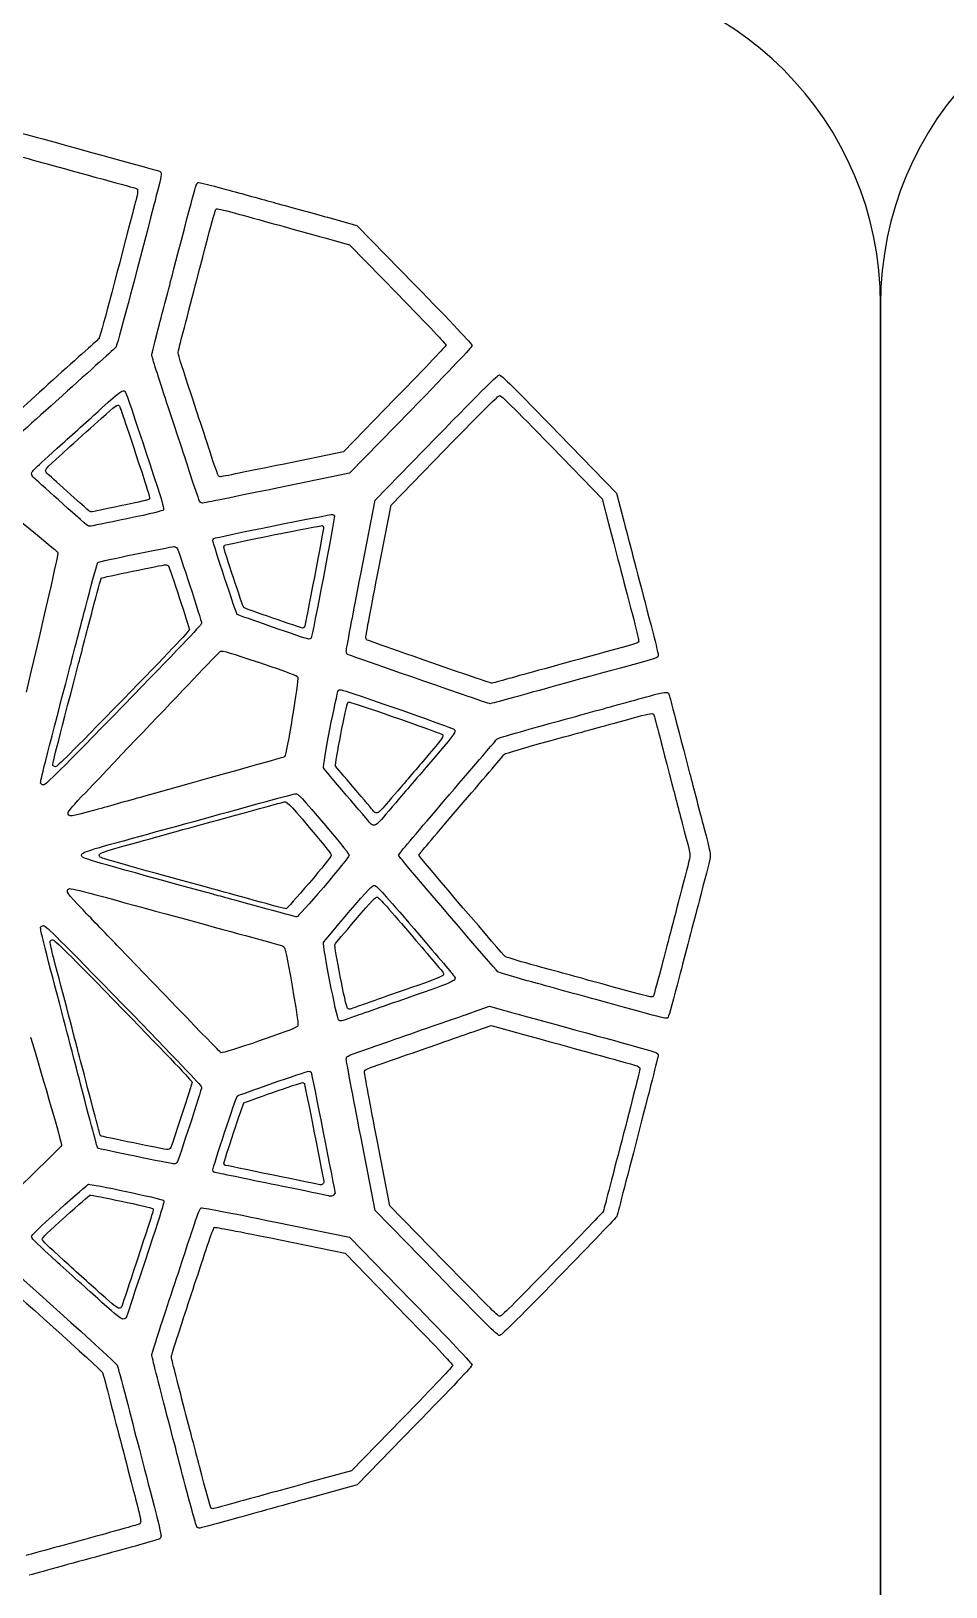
# Model space of a CAD drawing. Extents: x 0 to 3056, y 2 to 1701.
# Drawn here: x 260.9 to 528.6, y 378.7 to 834.1 of the extents above; entities that cross this region are included whole.
import ezdxf

# ---------------------------------------------------------------- set-up
doc = ezdxf.new("R2010")
doc.units = 0
doc.layers.add('K0102_Printing_Least_6', color=7, linetype='CONTINUOUS')

msp = doc.modelspace()

# ---------------------------------------------------------------- linework, layer by layer
at = {"layer": 'K0102_Printing_Least_6', "color": 4}
for points in [[(298.335893, 788.85308)], [(389.99989, 742.067081)], [(261.066793, 704.501082)], [(268.693893, 681.582083)], [(342.855791, 656.384184)], [(433.433789, 647.661084)], [(308.315792, 644.286584)], [(350.867891, 641.126084)], [(288.078893, 636.829084)], [(275.878793, 592.356085)], [(372.980791, 571.290086)], [(323.713792, 569.323086)], [(426.148889, 550.603086)], [(310.828892, 524.950087)], [(349.863791, 493.845088)], [(292.808793, 469.751088)], [(379.449791, 470.564088)], [(300.683792, 428.974089)]]:
    msp.add_lwpolyline(points, close=True, dxfattribs=at)
for points in [[(347.648891, 779.634081), (356.292891, 777.247081), (373.148891, 759.942081)], [(372.062891, 723.099082), (354.124891, 704.692082), (332.816892, 700.317082)], [(357.386791, 675.122083), (361.617791, 696.825083), (379.449791, 715.142082)], [(415.46079, 716.165082), (432.257789, 698.872083), (434.382789, 690.685083)], [(369.117891, 591.931085), (368.460891, 592.841085), (369.124891, 593.798085)], [(390.41479, 546.989086), (395.08979, 548.622086), (398.80079, 547.599086)], [(379.449791, 470.564088), (361.617791, 488.880088), (357.386791, 510.579087)], [(332.542792, 485.435088), (354.124791, 481.024088), (372.062791, 462.610088)], [(373.160791, 425.778089), (356.324791, 408.48509), (342.300791, 404.63809)]]:
    msp.add_lwpolyline(points, dxfattribs=at)
at = {"layer": 'K0102_Printing_Least_6', "color": 1}
for points in [[(346.907591, 773.604181), (354.133591, 771.608181), (368.225591, 757.141181)], [(509.507387, 754.146181), (509.507387, 98.552198)], [(509.507587, 323.605192), (509.507587, 754.146181)], [(367.317591, 726.340182), (352.321591, 710.952182), (334.507592, 707.294182)], [(362.568591, 676.399183), (366.270591, 695.387183), (381.87059, 711.412182)], [(413.37659, 712.307182), (428.071589, 697.178183), (429.930589, 690.015183)], [(374.987591, 592.048185), (374.415591, 592.840185), (374.993591, 593.672185)], [(391.39159, 541.562186), (395.52159, 543.005186), (398.80059, 542.101186)], [(381.70459, 474.047188), (365.952591, 490.227188), (362.214591, 509.397187)], [(333.831592, 480.232188), (352.785591, 476.358188), (368.539591, 460.186188)], [(369.503591, 427.838189), (354.717591, 412.65119), (342.401591, 409.27219)]]:
    msp.add_lwpolyline(points, dxfattribs=at)
for points in [[(305.792592, 747.400181)], [(398.07659, 727.436182)], [(295.544593, 697.159183)], [(317.317592, 683.027183)], [(301.110592, 677.584183)], [(353.580591, 637.533184)], [(443.187589, 633.905184)], [(326.062592, 606.056185)], [(355.827591, 573.898186)], [(300.901592, 506.667187)], [(433.767589, 509.262187)], [(346.618591, 497.017188)], [(290.803593, 470.890188)], [(369.503591, 427.838189)]]:
    msp.add_lwpolyline(points, close=True, dxfattribs=at)
for points in [[(509.507587, 754.146181), (509.507587, 807.87218), (466.257588, 851.122179), (412.53559, 851.122179)], [(606.480385, 851.122179), (552.757386, 851.122179), (509.507387, 807.87218), (509.507387, 754.146181)], [(256.120594, 797.88118), (260.218593, 796.75018), (268.802593, 794.38818), (282.050593, 790.74418)], [(282.050593, 790.74418), (287.138593, 789.34418), (291.482593, 788.14318), (291.709593, 788.07018)], [(291.709593, 788.07018), (292.278593, 787.89418), (292.234593, 786.93618), (291.548593, 784.41718)], [(291.548593, 784.41718), (291.236593, 783.26618), (290.704593, 781.24318), (290.365593, 779.918181)], [(290.365593, 779.918181), (285.530593, 761.118181), (281.032593, 744.280181), (280.796593, 744.090181)], [(309.336592, 760.966181), (314.887592, 782.23518), (314.812592, 781.96418), (315.230592, 782.09818)], [(315.230592, 782.09818), (315.455592, 782.17318), (318.306592, 781.49018), (321.568592, 780.58518)], [(321.568592, 780.58518), (324.831592, 779.681181), (330.238592, 778.188181), (333.589592, 777.271181)], [(333.589592, 777.271181), (336.940592, 776.350181), (342.932591, 774.701181), (346.907591, 773.604181)], [(305.792592, 747.400181), (306.808592, 751.289181), (308.401592, 757.393181), (309.336592, 760.966181)], [(368.225591, 757.141181), (377.489591, 747.626181), (382.31259, 742.511181), (382.31259, 742.198181)], [(303.940592, 739.821182), (303.940592, 740.102181), (304.773592, 743.511181), (305.792592, 747.400181)], [(280.796593, 744.090181), (280.633593, 743.957181), (274.561593, 738.494182), (267.308593, 731.946182)], [(307.637592, 728.129182), (305.603592, 734.279182), (303.940592, 739.543182), (303.940592, 739.821182)], [(382.31259, 742.198181), (382.31259, 741.887181), (377.195591, 736.477182), (367.317591, 726.340182)], [(267.308593, 731.946182), (260.052593, 725.399182), (253.797594, 719.799182), (253.404594, 719.500182)], [(281.387593, 720.678182), (285.749593, 724.625182), (286.232593, 724.969182), (286.697593, 724.468182)], [(286.697593, 724.468182), (286.958593, 724.188182), (288.933593, 718.339182), (294.234593, 702.155182)], [(313.417592, 710.570182), (312.268592, 714.074182), (309.668592, 721.977182), (307.637592, 728.129182)], [(381.87059, 711.412182), (394.21159, 724.087182), (397.59759, 727.436182), (398.07659, 727.436182)], [(398.07659, 727.436182), (398.55159, 727.436182), (401.74959, 724.275182), (413.37659, 712.307182)], [(272.299593, 712.476182), (275.086593, 714.983182), (279.175593, 718.675182), (281.387593, 720.678182)], [(265.168593, 705.459182), (265.168593, 706.046182), (265.318593, 706.197182), (272.299593, 712.476182)], [(315.726592, 703.902182), (315.602592, 704.065182), (314.563592, 707.066182), (313.417592, 710.570182)], [(334.507592, 707.294182), (324.713592, 705.286182), (316.530592, 703.631182), (316.324592, 703.624182)], [(265.684593, 704.545182), (265.402593, 704.770182), (265.168593, 705.182182), (265.168593, 705.459182)], [(271.360593, 699.469183), (268.524593, 702.038182), (265.970593, 704.321182), (265.684593, 704.545182)], [(294.234593, 702.155182), (295.347593, 698.758183), (295.698593, 697.411183), (295.544593, 697.159183)], [(316.324592, 703.624182), (316.118592, 703.614182), (315.847592, 703.739182), (315.726592, 703.902182)], [(278.556593, 693.374183), (278.129593, 693.350183), (277.950593, 693.500183), (271.360593, 699.469183)], [(295.544593, 697.159183), (295.393593, 696.912183), (292.960593, 696.319183), (287.124593, 695.104183)], [(287.124593, 695.104183), (282.608593, 694.165183), (278.753593, 693.387183), (278.556593, 693.374183)], [(317.549592, 683.587183), (317.981592, 683.860183), (345.752591, 689.468183), (346.066591, 689.347183)], [(346.498591, 688.901183), (346.620591, 688.578183), (341.156591, 660.057183), (340.890591, 659.612184)], [(346.066591, 689.347183), (346.239591, 689.279183), (346.431591, 689.078183), (346.498591, 688.901183)], [(429.930589, 690.015183), (431.940589, 682.260183), (434.032589, 674.226183), (436.899589, 663.290183)], [(317.317592, 683.027183), (317.317592, 683.254183), (317.420592, 683.504183), (317.549592, 683.587183)], [(323.138592, 665.352183), (322.901592, 665.595183), (317.317592, 682.549183), (317.317592, 683.027183)], [(281.459593, 673.986183), (281.661593, 674.191183), (299.451593, 677.872183), (300.272592, 677.878183)], [(300.272592, 677.878183), (300.610592, 677.882183), (300.984592, 677.750183), (301.110592, 677.584183)], [(301.110592, 677.584183), (301.441592, 677.140183), (307.244592, 659.419184), (307.238592, 658.860184)], [(358.871591, 656.745184), (358.871591, 657.114184), (360.535591, 665.959183), (362.568591, 676.399183)], [(278.919593, 664.666183), (280.230593, 669.705183), (281.372593, 673.899183), (281.459593, 673.986183)], [(340.345591, 659.375184), (339.880592, 659.375184), (323.375592, 665.108183), (323.138592, 665.352183)], [(274.629593, 648.213184), (275.675593, 652.226184), (277.609593, 659.631184), (278.919593, 664.666183)], [(436.899589, 663.290183), (437.900589, 659.459184), (438.720589, 656.051184), (438.720589, 655.714184)], [(307.238592, 658.860184), (307.235592, 658.549184), (300.507592, 651.474184), (287.954593, 638.583184)], [(340.890591, 659.612184), (340.813591, 659.484184), (340.566591, 659.375184), (340.345591, 659.375184)], [(359.137591, 655.911184), (358.990591, 656.004184), (358.871591, 656.379184), (358.871591, 656.745184)], [(388.40859, 645.649184), (368.843591, 652.439184), (359.376591, 655.757184), (359.137591, 655.911184)], [(429.100589, 652.374184), (414.53559, 648.380184), (405.48259, 645.884184), (400.72259, 644.556184)], [(438.720589, 655.714184), (438.720589, 654.965184), (439.403589, 655.201184), (429.100589, 652.374184)], [(267.300593, 619.160185), (267.170593, 619.502185), (268.369593, 624.255184), (274.629593, 648.213184)], [(395.74559, 643.226184), (395.58459, 643.213184), (392.28359, 644.306184), (388.40859, 645.649184)], [(400.72259, 644.556184), (398.14159, 643.834184), (395.90359, 643.236184), (395.74559, 643.226184)], [(287.954593, 638.583184), (272.120593, 622.319184), (268.564593, 618.779185), (268.058593, 618.779185)], [(353.580591, 637.533184), (353.851591, 637.833184), (354.518591, 637.657184), (358.998591, 636.119184)], [(349.994591, 618.979185), (349.758591, 619.410185), (353.174591, 637.082184), (353.580591, 637.533184)], [(358.998591, 636.119184), (373.874591, 630.997184), (380.99159, 628.458184), (381.27759, 628.178184)], [(430.306589, 631.181184), (432.806589, 631.867184), (436.382589, 632.859184), (438.253589, 633.383184)], [(438.253589, 633.383184), (442.074589, 634.449184), (442.997589, 634.548184), (443.187589, 633.905184)], [(443.187589, 633.905184), (443.310589, 633.501184), (444.019589, 630.784184), (448.455589, 613.777185)], [(412.74159, 626.353184), (419.90459, 628.322184), (427.809589, 630.495184), (430.306589, 631.181184)], [(381.27759, 628.178184), (381.78559, 627.679184), (381.43859, 627.165184), (377.450591, 622.517184)], [(399.47659, 622.460184), (399.60559, 622.633184), (405.57559, 624.386184), (412.74159, 626.353184)], [(377.450591, 622.517184), (375.425591, 620.160184), (371.696591, 615.799185), (369.161591, 612.829185)], [(387.40659, 608.325185), (393.91359, 615.929185), (399.34359, 622.291184), (399.47659, 622.460184)], [(268.058593, 618.779185), (267.710593, 618.779185), (267.379593, 618.945185), (267.300593, 619.160185)], [(355.454591, 612.491185), (352.552591, 615.879185), (350.093591, 618.800185), (349.994591, 618.979185)], [(361.146591, 605.779185), (360.920591, 606.082185), (358.359591, 609.104185), (355.454591, 612.491185)], [(369.161591, 612.829185), (366.629591, 609.861185), (364.112591, 606.935185), (363.570591, 606.329185)], [(448.455589, 613.777185), (449.450589, 609.963185), (451.080589, 603.720185), (452.079589, 599.907185)], [(291.831593, 596.628185), (302.494592, 599.554185), (311.111592, 601.927185), (326.062592, 606.056185)], [(326.062592, 606.056185), (330.544592, 607.297185), (334.578592, 608.368185), (335.026592, 608.443185)], [(335.026592, 608.443185), (335.836592, 608.579185), (335.860592, 608.555185), (342.342591, 600.961185)], [(363.570591, 606.329185), (362.453591, 605.084185), (361.782591, 604.930185), (361.146591, 605.779185)], [(374.993591, 593.672185), (375.313591, 594.126185), (380.89959, 600.722185), (387.40659, 608.325185)], [(342.342591, 600.961185), (347.495591, 594.926185), (348.827591, 593.224185), (348.770591, 592.763185)], [(452.079589, 599.907185), (453.763589, 593.481185), (453.875589, 592.890185), (453.640589, 591.868185)], [(281.023593, 592.417185), (280.471593, 593.465185), (280.860593, 593.617185), (291.831593, 596.628185)], [(314.308592, 582.921185), (287.068593, 590.353185), (281.230593, 592.020185), (281.023593, 592.417185)], [(348.770591, 592.763185), (348.722591, 592.424185), (346.054591, 589.098185), (342.271591, 584.675185)], [(399.66259, 563.191186), (399.15459, 563.626186), (375.714591, 591.033185), (374.987591, 592.048185)], [(453.640589, 591.868185), (453.498589, 591.260185), (452.255589, 586.454185), (450.873589, 581.190185)], [(342.271591, 584.675185), (338.741592, 580.545185), (335.704592, 577.165186), (335.527592, 577.165186)], [(326.201592, 579.647186), (321.248592, 581.013185), (315.898592, 582.487185), (314.308592, 582.921185)], [(335.527592, 577.165186), (335.351592, 577.165186), (331.154592, 578.283186), (326.201592, 579.647186)], [(355.827591, 573.898186), (360.893591, 579.831186), (361.660591, 580.637185), (362.179591, 580.576185)], [(362.179591, 580.576185), (362.643591, 580.525185), (364.716591, 578.235186), (371.717591, 570.052186)], [(450.873589, 581.190185), (449.491589, 575.923186), (447.212589, 567.199186), (445.813589, 561.799186)], [(349.862591, 566.779186), (349.975591, 566.982186), (352.658591, 570.184186), (355.827591, 573.898186)], [(371.717591, 570.052186), (376.634591, 564.299186), (380.90059, 559.286186), (381.19659, 558.908186)], [(267.320593, 563.647186), (266.800593, 565.655186), (266.439593, 567.476186), (266.519593, 567.689186)], [(266.519593, 567.689186), (266.600593, 567.905186), (266.949593, 568.077186), (267.306593, 568.077186)], [(267.306593, 568.077186), (267.829593, 568.077186), (271.545593, 564.383186), (287.977593, 547.506186)], [(353.503591, 548.056186), (353.032591, 548.445186), (349.572591, 566.244186), (349.862591, 566.779186)], [(274.472593, 536.254187), (273.904593, 538.384187), (269.078593, 556.887186), (267.320593, 563.647186)], [(407.17159, 560.905186), (403.25259, 561.983186), (399.87359, 563.011186), (399.66259, 563.191186)], [(424.570589, 556.118186), (418.91959, 557.673186), (411.08759, 559.829186), (407.17159, 560.905186)], [(445.813589, 561.799186), (444.410589, 556.396186), (443.161589, 551.842186), (443.031589, 551.671186)], [(381.19659, 558.908186), (382.25759, 557.557186), (382.38359, 557.621186), (370.095591, 553.347186)], [(443.031589, 551.671186), (442.593589, 551.098186), (444.251589, 550.700186), (424.570589, 556.118186)], [(370.095591, 553.347186), (363.924591, 551.199186), (357.852591, 549.071186), (356.604591, 548.619186)], [(287.977593, 547.506186), (301.142592, 533.987187), (308.008592, 526.759187), (308.015592, 526.433187)], [(356.604591, 548.619186), (353.992591, 547.672186), (353.973591, 547.668186), (353.503591, 548.056186)], [(398.80059, 542.101186), (402.84059, 540.982186), (427.042589, 534.329187), (432.673589, 532.787187)], [(373.774591, 535.434187), (381.19059, 538.011187), (389.12059, 540.768186), (391.39159, 541.562186)], [(276.903593, 526.928187), (275.875593, 530.895187), (274.777593, 535.091187), (274.472593, 536.254187)], [(359.384591, 530.361187), (359.881591, 530.575187), (366.359591, 532.859187), (373.774591, 535.434187)], [(358.480591, 529.270187), (358.480591, 529.847187), (358.646591, 530.043187), (359.384591, 530.361187)], [(362.214591, 509.397187), (360.161591, 519.943187), (358.480591, 528.884187), (358.480591, 529.270187)], [(432.673589, 532.787187), (438.926589, 531.075187), (439.109589, 531.006187), (439.109589, 530.323187)], [(439.109589, 530.323187), (439.109589, 530.001187), (436.707589, 520.526187), (433.767589, 509.262187)], [(281.248593, 510.695187), (281.121593, 510.829187), (280.065593, 514.778187), (276.903593, 526.928187)], [(308.015592, 526.433187), (308.015592, 525.851187), (301.992592, 507.434187), (301.647592, 506.976187)], [(323.198592, 520.349187), (323.460592, 520.620187), (339.806592, 526.284187), (340.327591, 526.284187)], [(340.327591, 526.284187), (340.554591, 526.284187), (340.806591, 526.176187), (340.890591, 526.039187)], [(340.890591, 526.039187), (340.995591, 525.863187), (346.618591, 497.378188), (346.618591, 497.017188)], [(317.369592, 502.708187), (317.369592, 503.238187), (322.932592, 520.077187), (323.198592, 520.349187)], [(300.901592, 506.667187), (300.237592, 506.670187), (281.414593, 510.530187), (281.248593, 510.695187)], [(301.647592, 506.976187), (301.521592, 506.804187), (301.183592, 506.667187), (300.901592, 506.667187)], [(433.767589, 509.262187), (430.830589, 498.002188), (428.425589, 488.705188), (428.425589, 488.609188)], [(317.583592, 502.144187), (317.466592, 502.221187), (317.369592, 502.474187), (317.369592, 502.708187)], [(331.362592, 499.248188), (323.901592, 500.767187), (317.702592, 502.072187), (317.583592, 502.144187)], [(345.419591, 496.365188), (345.151591, 496.432188), (338.824592, 497.730188), (331.362592, 499.248188)], [(346.263591, 496.611188), (346.058591, 496.400188), (345.704591, 496.298188), (345.419591, 496.365188)], [(346.618591, 497.017188), (346.618591, 496.992188), (346.458591, 496.809188), (346.263591, 496.611188)], [(271.009593, 487.115188), (274.758593, 490.491188), (277.966593, 493.287188), (278.143593, 493.326188)], [(278.143593, 493.326188), (278.755593, 493.470188), (296.107593, 489.787188), (296.454593, 489.440188)], [(296.454593, 489.440188), (296.833593, 489.064188), (297.283593, 490.534188), (290.803593, 470.890188)], [(428.425589, 488.609188), (428.425589, 488.509188), (421.730589, 481.552188), (413.55259, 473.146188)], [(264.199593, 480.440188), (264.199593, 480.849188), (265.833593, 482.450188), (271.009593, 487.115188)], [(312.565592, 478.715188), (313.456592, 481.432188), (314.342592, 483.758188), (314.534592, 483.882188)], [(314.534592, 483.882188), (314.764592, 484.033188), (321.306592, 482.794188), (333.831592, 480.232188)], [(270.573593, 474.154188), (265.738593, 478.512188), (264.199593, 480.030188), (264.199593, 480.440188)], [(306.455592, 460.162188), (308.925592, 467.647188), (311.673592, 475.998188), (312.565592, 478.715188)], [(281.463593, 464.326188), (278.981593, 466.572188), (274.080593, 470.991188), (270.573593, 474.154188)], [(398.06859, 457.865189), (397.58559, 457.865189), (394.19359, 461.219188), (381.70459, 474.047188)], [(290.803593, 470.890188), (289.065593, 465.619188), (287.552593, 461.068188), (287.447593, 460.774188)], [(413.55259, 473.146188), (401.77159, 461.040188), (398.55159, 457.865189), (398.06859, 457.865189)], [(252.587594, 467.706188), (253.023594, 467.706188), (281.591593, 442.016189), (281.829593, 441.410189)], [(286.612593, 460.243188), (286.115593, 460.247188), (284.972593, 461.154188), (281.463593, 464.326188)], [(287.447593, 460.774188), (287.306593, 460.397188), (287.064593, 460.240188), (286.612593, 460.243188)], [(301.960592, 446.045189), (301.960592, 446.323189), (303.981592, 452.673189), (306.455592, 460.162188)], [(368.539591, 460.186188), (378.913591, 449.537189), (384.29259, 443.850189), (384.29259, 443.520189)], [(305.851592, 430.645189), (303.711592, 438.837189), (301.960592, 445.767189), (301.960592, 446.045189)], [(384.29259, 443.520189), (384.29259, 443.194189), (379.233591, 437.825189), (369.503591, 427.838189)], [(281.829593, 441.410189), (281.918593, 441.182189), (282.926593, 437.394189), (284.068593, 432.994189)], [(284.068593, 432.994189), (286.357593, 424.165189), (288.472593, 416.05119), (291.248593, 405.44719)], [(310.184592, 414.01319), (309.940592, 414.96719), (307.989592, 422.453189), (305.851592, 430.645189)], [(313.566592, 401.84119), (313.327592, 402.14019), (312.122592, 406.47619), (310.184592, 414.01319)], [(291.248593, 405.44719), (292.256593, 401.60219), (293.047593, 398.17819), (293.006593, 397.83719)], [(342.401591, 409.27219), (335.629592, 407.40919), (326.558592, 404.90519), (322.243592, 403.70419)], [(314.122592, 401.50519), (313.975592, 401.49819), (313.725592, 401.64919), (313.566592, 401.84119)], [(322.243592, 403.70419), (317.927592, 402.50419), (314.273592, 401.51219), (314.122592, 401.50519)], [(292.573593, 397.01719), (292.375593, 396.90419), (286.282593, 395.19119), (279.030593, 393.20919)], [(293.006593, 397.83719), (292.965593, 397.49719), (292.770593, 397.12919), (292.573593, 397.01719)], [(279.030593, 393.20919), (271.778593, 391.22619), (262.932593, 388.79719), (259.372594, 387.80619)]]:
    msp.add_open_spline(points, degree=3, dxfattribs=at)
at = {"layer": 'K0102_Printing_Least_6', "color": 4}
for points in [[(256.738894, 804.66108), (261.550893, 803.33308), (271.628893, 800.56008), (287.183893, 796.28208)], [(287.183893, 796.28208), (293.156893, 794.63808), (298.257893, 793.22808), (298.523893, 793.14208)], [(298.523893, 793.14208), (299.191893, 792.93508), (299.140893, 791.81008), (298.335893, 788.85308)], [(298.335893, 788.85308), (297.968893, 787.50108), (297.343893, 785.12608), (296.945893, 783.57108)], [(302.707892, 764.517081), (309.347892, 789.95808), (309.257892, 789.63408), (309.757892, 789.79408)], [(309.757892, 789.79408), (310.027892, 789.88408), (313.437892, 789.06708), (317.339892, 787.98508)], [(317.339892, 787.98508), (321.242892, 786.90308), (327.710892, 785.11808), (331.718892, 784.02108)], [(296.945893, 783.57108), (291.269893, 761.497081), (285.988893, 741.728081), (285.710893, 741.505081)], [(331.718892, 784.02108), (335.726892, 782.91908), (342.894891, 780.94608), (347.648891, 779.634081)], [(298.468893, 748.290081), (299.683893, 752.942081), (301.589892, 760.243081), (302.707892, 764.517081)], [(373.148891, 759.942081), (384.23089, 748.560081), (389.99989, 742.442081), (389.99989, 742.067081)], [(296.253893, 739.224082), (296.253893, 739.560082), (297.249893, 743.638081), (298.468893, 748.290081)], [(285.710893, 741.505081), (285.519893, 741.349081), (278.390893, 734.935082), (269.874893, 727.247082)], [(300.675892, 725.239082), (298.242893, 732.595082), (296.253893, 738.892082), (296.253893, 739.224082)], [(389.99989, 742.067081), (389.99989, 741.696081), (383.87889, 735.224082), (372.062891, 723.099082)], [(379.449791, 715.142082), (393.55479, 729.630082), (397.42579, 733.458082), (397.97279, 733.458082)], [(397.97279, 733.458082), (398.51579, 733.458082), (402.17179, 729.845082), (415.46079, 716.165082)], [(281.660793, 723.825082), (287.199793, 728.837082), (287.812793, 729.274082), (288.402793, 728.638082)], [(269.874893, 727.247082), (261.355893, 719.560082), (254.011894, 712.985082), (253.550894, 712.634082)], [(288.402793, 728.638082), (288.734793, 728.282082), (291.242793, 720.856082), (297.972793, 700.306082)], [(307.589892, 704.235082), (306.214892, 708.427082), (303.105892, 717.880082), (300.675892, 725.239082)], [(270.121793, 713.411082), (273.660793, 716.595082), (278.851793, 721.282082), (281.660793, 723.825082)], [(261.066793, 704.501082), (261.066793, 705.247082), (261.257793, 705.439082), (270.121793, 713.411082)], [(261.722793, 703.341082), (261.363793, 703.626082), (261.066793, 704.149082), (261.066793, 704.501082)], [(268.929793, 696.896083), (265.328793, 700.157082), (262.085793, 703.056082), (261.722793, 703.341082)], [(310.351892, 696.259083), (310.203892, 696.454083), (308.960892, 700.044082), (307.589892, 704.235082)], [(278.066793, 689.157083), (277.523793, 689.126083), (277.296793, 689.317083), (268.929793, 696.896083)], [(297.972793, 700.306082), (299.386793, 695.993083), (299.832793, 694.282083), (299.636793, 693.962083)], [(332.816892, 700.317082), (321.101892, 697.915083), (311.312892, 695.935083), (311.066892, 695.927083)], [(251.287894, 695.808083), (252.115894, 695.378083), (268.364893, 682.090083), (268.693893, 681.582083)], [(299.636793, 693.962083), (299.445793, 693.649083), (296.355793, 692.896083), (288.945793, 691.353083)], [(311.066892, 695.927083), (310.820892, 695.915083), (310.496892, 696.064083), (310.351892, 696.259083)], [(314.406792, 685.606183), (314.933792, 685.939183), (348.781791, 692.774183), (349.164791, 692.626183)], [(349.164791, 692.626183), (349.374791, 692.544183), (349.609791, 692.298183), (349.691791, 692.083183)], [(288.945793, 691.353083), (283.210793, 690.161083), (278.316793, 689.173083), (278.066793, 689.157083)], [(349.691791, 692.083183), (349.839791, 691.689183), (343.179791, 656.927184), (342.855791, 656.384184)], [(434.382789, 690.685083), (436.679789, 681.821083), (439.070789, 672.638083), (442.347789, 660.138083)], [(314.124792, 684.923183), (314.124792, 685.200183), (314.249792, 685.505183), (314.406792, 685.606183)], [(321.218792, 663.380183), (320.929792, 663.677183), (314.124792, 684.341183), (314.124792, 684.923183)], [(268.693893, 681.582083), (268.914893, 681.237083), (267.767893, 676.118083), (259.522894, 640.630084)], [(280.414893, 678.603083), (280.652893, 678.845083), (301.644892, 683.189083), (302.613892, 683.196083)], [(302.613892, 683.196083), (303.011892, 683.200083), (303.453892, 683.044083), (303.601892, 682.849083)], [(303.601892, 682.849083), (303.992892, 682.325083), (310.839892, 661.415083), (310.832892, 660.755083)], [(277.417893, 667.606083), (278.964893, 673.552083), (280.312893, 678.501083), (280.414893, 678.603083)], [(353.160791, 652.657084), (353.160791, 653.079084), (355.062791, 663.189083), (357.386791, 675.122083)], [(272.355893, 648.192084), (273.589893, 652.927084), (275.871893, 661.665083), (277.417893, 667.606083)], [(310.832892, 660.755083), (310.828892, 660.388083), (302.890892, 652.040084), (288.078893, 636.829084)], [(342.191791, 656.095184), (341.624791, 656.095184), (321.507792, 663.083183), (321.218792, 663.380183)], [(342.855791, 656.384184), (342.761791, 656.228184), (342.460791, 656.095184), (342.191791, 656.095184)], [(442.347789, 660.138083), (443.492789, 655.759084), (444.429789, 651.864084), (444.429789, 651.478084)], [(308.315792, 644.286584), (312.469792, 648.673584), (316.090792, 652.408584), (316.357792, 652.586584)], [(316.357792, 652.586584), (316.721792, 652.828584), (319.599792, 651.992584), (327.760792, 649.262584)], [(353.464791, 651.704084), (353.296791, 651.810084), (353.160791, 652.239084), (353.160791, 652.657084)], [(386.92179, 639.974084), (364.558791, 647.735084), (353.738791, 651.528084), (353.464791, 651.704084)], [(444.429789, 651.478084), (444.429789, 650.622084), (445.210789, 650.892084), (433.433789, 647.661084)], [(263.707893, 613.911085), (263.554893, 614.314085), (264.968893, 619.923085), (272.355893, 648.192084)], [(327.760792, 649.262584), (336.591792, 646.306584), (338.725792, 645.492584), (338.955792, 644.974584)], [(433.433789, 647.661084), (416.78579, 643.095084), (406.43779, 640.243084), (400.99679, 638.724084)], [(276.993793, 611.364585), (287.302793, 622.171584), (300.861792, 636.425584), (308.315792, 644.286584)], [(338.955792, 644.974584), (339.304792, 644.181584), (335.651792, 622.048584), (335.118792, 621.728584)], [(346.480891, 618.427085), (346.191891, 618.954085), (350.371891, 640.575084), (350.867891, 641.126084)], [(350.867891, 641.126084), (351.199891, 641.493084), (352.015891, 641.278084), (357.496891, 639.396084)], [(357.496891, 639.396084), (375.695891, 633.130084), (384.40289, 630.024084), (384.75389, 629.681084)], [(395.30879, 637.204084), (395.12479, 637.189084), (391.35179, 638.439084), (386.92179, 639.974084)], [(400.99679, 638.724084), (398.04679, 637.899084), (395.48879, 637.216084), (395.30879, 637.204084)], [(432.746889, 636.942084), (435.621889, 637.731084), (439.734889, 638.872084), (441.886889, 639.474084)], [(441.886889, 639.474084), (446.281889, 640.700084), (447.343889, 640.814084), (447.562889, 640.075084)], [(447.562889, 640.075084), (447.703889, 639.610084), (448.519889, 636.485084), (453.621889, 616.923085)], [(288.078893, 636.829084), (269.394893, 617.638085), (265.199893, 613.462085), (264.601893, 613.462085)], [(412.54289, 631.388084), (420.781889, 633.653084), (429.874889, 636.153084), (432.746889, 636.942084)], [(384.75389, 629.681084), (385.37489, 629.071084), (384.94989, 628.442084), (380.07089, 622.755084)], [(397.28589, 626.911084), (397.43389, 627.110084), (404.30089, 629.126084), (412.54289, 631.388084)], [(383.40289, 610.653085), (390.88689, 619.399085), (397.13289, 626.716084), (397.28589, 626.911084)], [(335.118792, 621.728584), (334.673792, 621.460584), (334.076792, 621.293584), (293.774793, 610.041585)], [(380.07089, 622.755084), (377.593891, 619.872085), (373.031891, 614.536085), (369.929891, 610.903085)], [(353.160891, 610.489085), (349.609891, 614.634085), (346.601891, 618.208085), (346.480891, 618.427085)], [(453.621889, 616.923085), (454.765889, 612.536085), (456.640889, 605.356085), (457.789889, 600.970085)], [(264.601893, 613.462085), (264.191893, 613.462085), (263.800893, 613.657085), (263.707893, 613.911085)], [(271.732793, 605.286585), (271.714793, 605.663585), (273.298793, 607.494585), (276.993793, 611.364585)], [(327.773792, 608.071085), (332.937792, 609.501085), (337.585792, 610.735085), (338.101792, 610.821085)], [(338.101792, 610.821085), (339.035792, 610.978085), (339.062792, 610.950085), (346.531791, 602.200085)], [(360.124891, 602.278085), (359.847891, 602.649085), (356.714891, 606.345085), (353.160891, 610.489085)], [(369.929891, 610.903085), (366.832891, 607.271085), (363.753891, 603.692085), (363.089891, 602.950085)], [(369.124891, 593.798085), (369.492891, 594.321085), (375.917891, 601.907085), (383.40289, 610.653085)], [(279.141793, 605.938585), (272.524793, 604.072585), (271.785793, 604.005585), (271.732793, 605.286585)], [(293.774793, 610.041585), (289.243793, 608.776585), (282.657793, 606.929585), (279.141793, 605.938585)], [(288.332793, 597.208085), (300.617792, 600.579085), (310.546792, 603.314085), (327.773792, 608.071085)], [(346.531791, 602.200085), (352.468791, 595.247085), (354.003791, 593.286085), (353.937791, 592.755085)], [(363.089891, 602.950085), (361.722891, 601.427085), (360.902891, 601.239085), (360.124891, 602.278085)], [(275.878793, 592.356085), (275.242793, 593.564085), (275.691793, 593.739085), (288.332793, 597.208085)], [(457.789889, 600.970085), (459.726889, 593.579085), (459.855889, 592.899085), (459.585889, 591.724085)], [(314.230792, 581.415085), (282.843793, 589.978085), (276.117793, 591.899085), (275.878793, 592.356085)], [(353.937791, 592.755085), (353.882791, 592.364085), (350.808791, 588.532085), (346.449791, 583.435085)], [(397.49989, 558.739086), (396.91489, 559.239086), (369.953891, 590.763085), (369.117891, 591.931085)], [(459.585889, 591.724085), (459.421889, 591.024085), (457.992889, 585.497085), (456.402889, 579.442086)], [(276.116793, 576.823086), (271.336793, 581.764085), (270.927793, 582.383085), (272.029793, 583.038085)], [(272.029793, 583.038085), (272.352793, 583.232085), (274.716793, 582.706085), (279.875793, 581.288085)], [(346.449791, 583.435085), (342.382791, 578.677086), (338.882792, 574.782086), (338.679792, 574.782086)], [(353.730791, 575.950086), (359.867791, 583.138085), (360.796791, 584.114085), (361.425791, 584.040085)], [(361.425791, 584.040085), (361.988791, 583.978085), (364.499791, 581.204085), (372.980791, 571.290086)], [(279.875793, 581.288085), (294.278793, 577.336086), (313.257792, 572.158086), (323.713792, 569.323086)], [(327.933792, 577.642086), (322.226792, 579.216086), (316.062792, 580.915085), (314.230792, 581.415085)], [(456.402889, 579.442086), (454.812889, 573.384086), (452.191889, 563.349086), (450.582889, 557.138086)], [(286.668793, 565.885086), (283.406793, 569.275086), (278.656793, 574.198086), (276.116793, 576.823086)], [(338.679792, 574.782086), (338.476792, 574.782086), (333.640792, 576.071086), (327.933792, 577.642086)], [(346.503791, 567.325086), (346.640791, 567.571086), (349.890791, 571.450086), (353.730791, 575.950086)], [(264.617893, 567.208086), (264.027893, 569.489086), (263.617893, 571.556086), (263.707893, 571.798086)], [(263.707893, 571.798086), (263.800893, 572.044086), (264.195893, 572.239086), (264.601893, 572.239086)], [(264.601893, 572.239086), (265.195893, 572.239086), (269.414893, 568.044086), (288.074893, 548.880086)], [(372.980791, 571.290086), (378.937791, 564.321086), (384.10579, 558.247086), (384.46479, 557.790086)], [(272.738893, 536.103087), (272.093893, 538.521087), (266.613893, 559.532086), (264.617893, 567.208086)], [(316.562792, 535.028087), (316.116792, 535.293087), (315.686792, 535.739087), (286.668793, 565.885086)], [(323.713792, 569.323086), (329.545792, 567.746086), (334.551792, 566.329086), (334.834792, 566.179086)], [(334.834792, 566.179086), (335.220792, 565.973086), (335.848792, 563.043086), (337.315792, 554.563086)], [(350.914791, 544.642086), (350.343791, 545.114086), (346.152791, 566.677086), (346.503791, 567.325086)], [(384.46479, 557.790086), (385.74979, 556.153086), (385.90279, 556.231086), (371.015791, 551.052086)], [(406.13689, 556.110086), (401.62889, 557.349086), (397.74289, 558.532086), (397.49989, 558.739086)], [(426.148889, 550.603086), (419.64889, 552.392086), (410.64089, 554.872086), (406.13689, 556.110086)], [(450.582889, 557.138086), (448.968889, 550.923086), (447.531889, 545.685086), (447.382889, 545.489086)], [(337.315792, 554.563086), (338.900792, 545.387086), (339.195792, 543.122086), (338.848792, 542.674086)], [(288.074893, 548.880086), (303.023892, 533.528087), (310.820892, 525.321087), (310.828892, 524.950087)], [(371.015791, 551.052086), (363.539791, 548.450086), (356.183791, 545.872086), (354.671791, 545.325086)], [(370.472791, 540.052086), (378.867791, 542.970086), (387.84379, 546.091086), (390.41479, 546.989086)], [(398.80079, 547.599086), (403.37479, 546.333086), (430.769789, 538.802087), (437.144789, 537.056087)], [(447.382889, 545.489086), (446.878889, 544.829086), (448.785889, 544.372086), (426.148889, 550.603086)], [(338.848792, 542.674086), (338.316792, 541.990086), (317.097792, 534.711087), (316.562792, 535.028087)], [(354.671791, 545.325086), (351.507791, 544.177086), (351.484791, 544.173086), (350.914791, 544.642086)], [(260.794593, 539.589687), (266.374593, 520.801687), (269.985593, 508.146687), (269.840593, 507.869687)], [(354.183791, 534.310087), (354.746791, 534.552087), (362.078791, 537.138087), (370.472791, 540.052086)], [(275.499893, 525.513087), (274.332893, 530.017087), (273.085893, 534.782087), (272.738893, 536.103087)], [(353.160791, 533.075087), (353.160791, 533.728087), (353.347791, 533.950087), (354.183791, 534.310087)], [(357.386791, 510.579087), (355.062791, 522.517087), (353.160791, 532.638087), (353.160791, 533.075087)], [(437.144789, 537.056087), (444.222789, 535.118087), (444.429789, 535.040087), (444.429789, 534.267087)], [(444.429789, 534.267087), (444.429789, 533.903087), (441.710789, 523.177087), (438.382789, 510.427087)], [(321.246792, 522.353087), (321.566792, 522.685087), (341.539791, 529.606087), (342.175791, 529.606087)], [(342.175791, 529.606087), (342.453791, 529.606087), (342.761791, 529.474087), (342.863791, 529.306087)], [(342.863791, 529.306087), (342.992791, 529.091087), (349.863791, 494.286088), (349.863791, 493.845088)], [(280.433893, 507.079087), (280.289893, 507.231087), (279.089893, 511.716087), (275.499893, 525.513087)], [(310.828892, 524.950087), (310.828892, 524.290087), (303.988892, 503.376087), (303.597892, 502.856087)], [(314.124792, 500.798087), (314.124792, 501.446087), (320.921792, 522.021087), (321.246792, 522.353087)], [(438.382789, 510.427087), (435.058789, 497.681088), (432.335789, 487.157088), (432.335789, 487.048088)], [(269.840593, 507.869687), (269.578593, 507.371687), (254.189594, 492.380688), (253.320594, 491.777688)], [(302.749892, 502.505087), (301.996892, 502.509087), (280.621893, 506.892087), (280.433893, 507.079087)], [(303.597892, 502.856087), (303.453892, 502.661087), (303.070892, 502.505087), (302.749892, 502.505087)], [(269.191793, 489.110088), (273.664793, 493.138088), (277.492793, 496.474088), (277.703793, 496.521088)], [(277.703793, 496.521088), (278.433793, 496.692088), (299.136793, 492.298088), (299.550793, 491.884088)], [(314.386792, 500.110087), (314.242792, 500.204087), (314.124792, 500.513087), (314.124792, 500.798087)], [(331.222792, 496.571088), (322.105792, 498.427088), (314.531792, 500.021087), (314.386792, 500.110087)], [(348.398791, 493.048088), (348.070791, 493.130088), (340.339791, 494.716088), (331.222792, 496.571088)], [(299.550793, 491.884088), (300.003792, 491.435088), (300.539792, 493.189088), (292.808793, 469.751088)], [(349.429791, 493.349088), (349.179791, 493.091088), (348.746791, 492.966088), (348.398791, 493.048088)], [(349.863791, 493.845088), (349.863791, 493.814088), (349.667791, 493.591088), (349.429791, 493.349088)], [(261.066793, 481.146088), (261.066793, 481.634088), (263.015793, 483.544088), (269.191793, 489.110088)], [(308.328792, 483.708088), (309.343792, 486.802088), (310.351792, 489.450088), (310.570792, 489.591088)], [(310.570792, 489.591088), (310.832792, 489.763088), (318.281792, 488.353088), (332.542792, 485.435088)], [(301.371792, 462.583088), (304.183792, 471.106088), (307.312792, 480.614088), (308.328792, 483.708088)], [(432.335789, 487.048088), (432.335789, 486.935088), (424.757789, 479.060088), (415.49979, 469.544088)], [(268.671793, 473.646088), (262.902793, 478.845088), (261.066793, 480.657088), (261.066793, 481.146088)], [(252.597894, 473.704088), (253.097894, 473.704088), (285.859893, 444.243089), (286.132893, 443.548089)], [(281.664793, 461.919088), (278.703793, 464.599088), (272.855793, 469.872088), (268.671793, 473.646088)], [(292.808793, 469.751088), (290.734793, 463.462088), (288.929793, 458.032089), (288.804793, 457.681089)], [(397.97279, 452.247089), (397.42579, 452.247089), (393.58579, 456.044089), (379.449791, 470.564088)], [(415.49979, 469.544088), (402.16479, 455.841089), (398.51979, 452.247089), (397.97279, 452.247089)], [(287.808793, 457.048089), (287.214793, 457.052089), (285.851793, 458.134089), (281.664793, 461.919088)], [(296.253793, 446.509089), (296.253793, 446.825089), (298.554793, 454.056089), (301.371792, 462.583088)], [(372.062791, 462.610088), (383.87479, 450.485089), (389.99979, 444.009089), (389.99979, 443.634089)], [(288.804793, 457.681089), (288.636793, 457.231089), (288.347793, 457.044089), (287.808793, 457.048089)], [(300.683792, 428.974089), (298.246793, 438.302089), (296.253793, 446.192089), (296.253793, 446.509089)], [(286.132893, 443.548089), (286.234893, 443.286089), (287.390893, 438.942089), (288.699893, 433.896089)], [(389.99979, 443.634089), (389.99979, 443.263089), (384.23879, 437.149089), (373.160791, 425.778089)], [(288.699893, 433.896089), (291.324893, 423.771089), (293.749893, 414.46609), (296.933893, 402.30609)], [(305.617792, 410.03609), (305.339792, 411.12209), (303.117792, 419.64609), (300.683792, 428.974089)], [(309.468792, 396.17709), (309.195792, 396.51709), (307.824792, 401.45409), (305.617792, 410.03609)], [(296.933893, 402.30609), (298.089893, 397.89609), (298.996893, 393.97009), (298.949893, 393.57909)], [(342.300791, 404.63809), (334.589792, 402.51709), (324.261792, 399.66509), (319.347792, 398.29809)], [(319.347792, 398.29809), (314.433792, 396.93109), (310.273792, 395.80209), (310.101792, 395.79409)], [(298.453893, 392.63809), (298.226893, 392.50909), (291.238893, 390.54409), (282.921893, 388.27109)], [(298.949893, 393.57909), (298.902893, 393.18909), (298.679893, 392.76709), (298.453893, 392.63809)], [(310.101792, 395.79409), (309.933792, 395.78609), (309.648792, 395.95809), (309.468792, 396.17709)], [(282.921893, 388.27109), (274.605893, 385.99709), (264.460893, 383.21209), (260.378893, 382.07509)]]:
    msp.add_open_spline(points, degree=3, dxfattribs=at)

doc.saveas('drawing.dxf')
